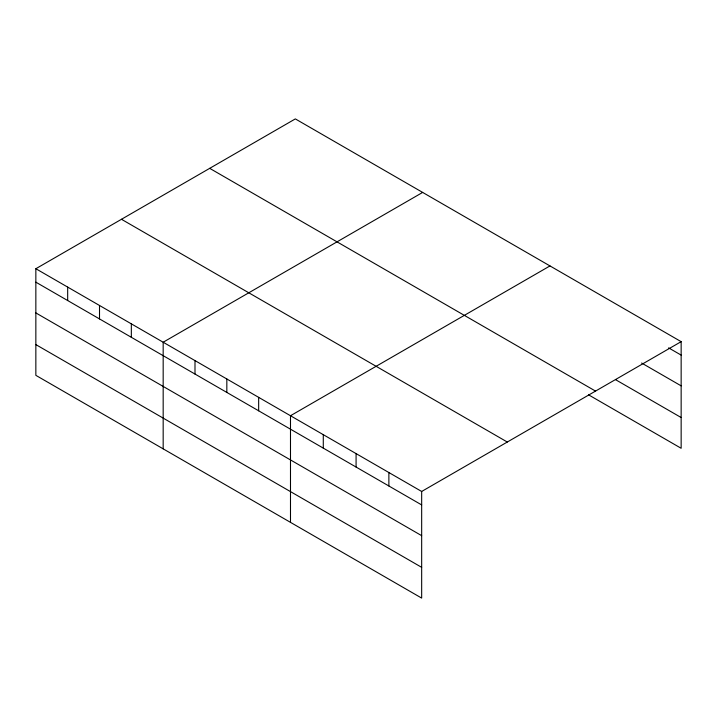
<?xml version="1.0" encoding="UTF-8"?>
<svg xmlns="http://www.w3.org/2000/svg" width="717" height="717" viewBox="0 0 717 717"><rect width="100%" height="100%" fill="white"/><g stroke="black" fill="none" stroke-linecap="round" stroke-linejoin="round"><path stroke-width="1.08" d="M588.558 394.825L681.15 448.277L681.15 341.659L295.332 118.905L35.85 268.723L35.85 375.341L421.668 598.095L421.668 491.468L35.85 268.723M422.654 192.416L163.171 342.224L163.171 448.851M549.975 265.926L290.493 415.735L290.493 522.361M421.668 491.468L681.15 341.659M668.611 347.87L681.15 355.103M641.607 363.026L681.15 385.854M615.562 379.669L681.15 417.536M209.705 168.343L595.522 391.097M121.478 219.285L507.295 442.03M35.85 282.166L421.668 504.92M35.85 312.917L421.668 535.662M35.85 344.599L421.668 567.344M388.874 472.539L388.874 485.983M356.08 453.601L356.08 467.054M323.286 434.663L323.286 448.116M258.658 397.361L258.658 410.805M226.832 378.979L226.832 392.432M194.997 360.606L194.997 374.05M131.336 323.851L131.336 337.304M99.511 305.469L99.511 318.922M67.676 287.096L67.676 300.548"/></g></svg>
